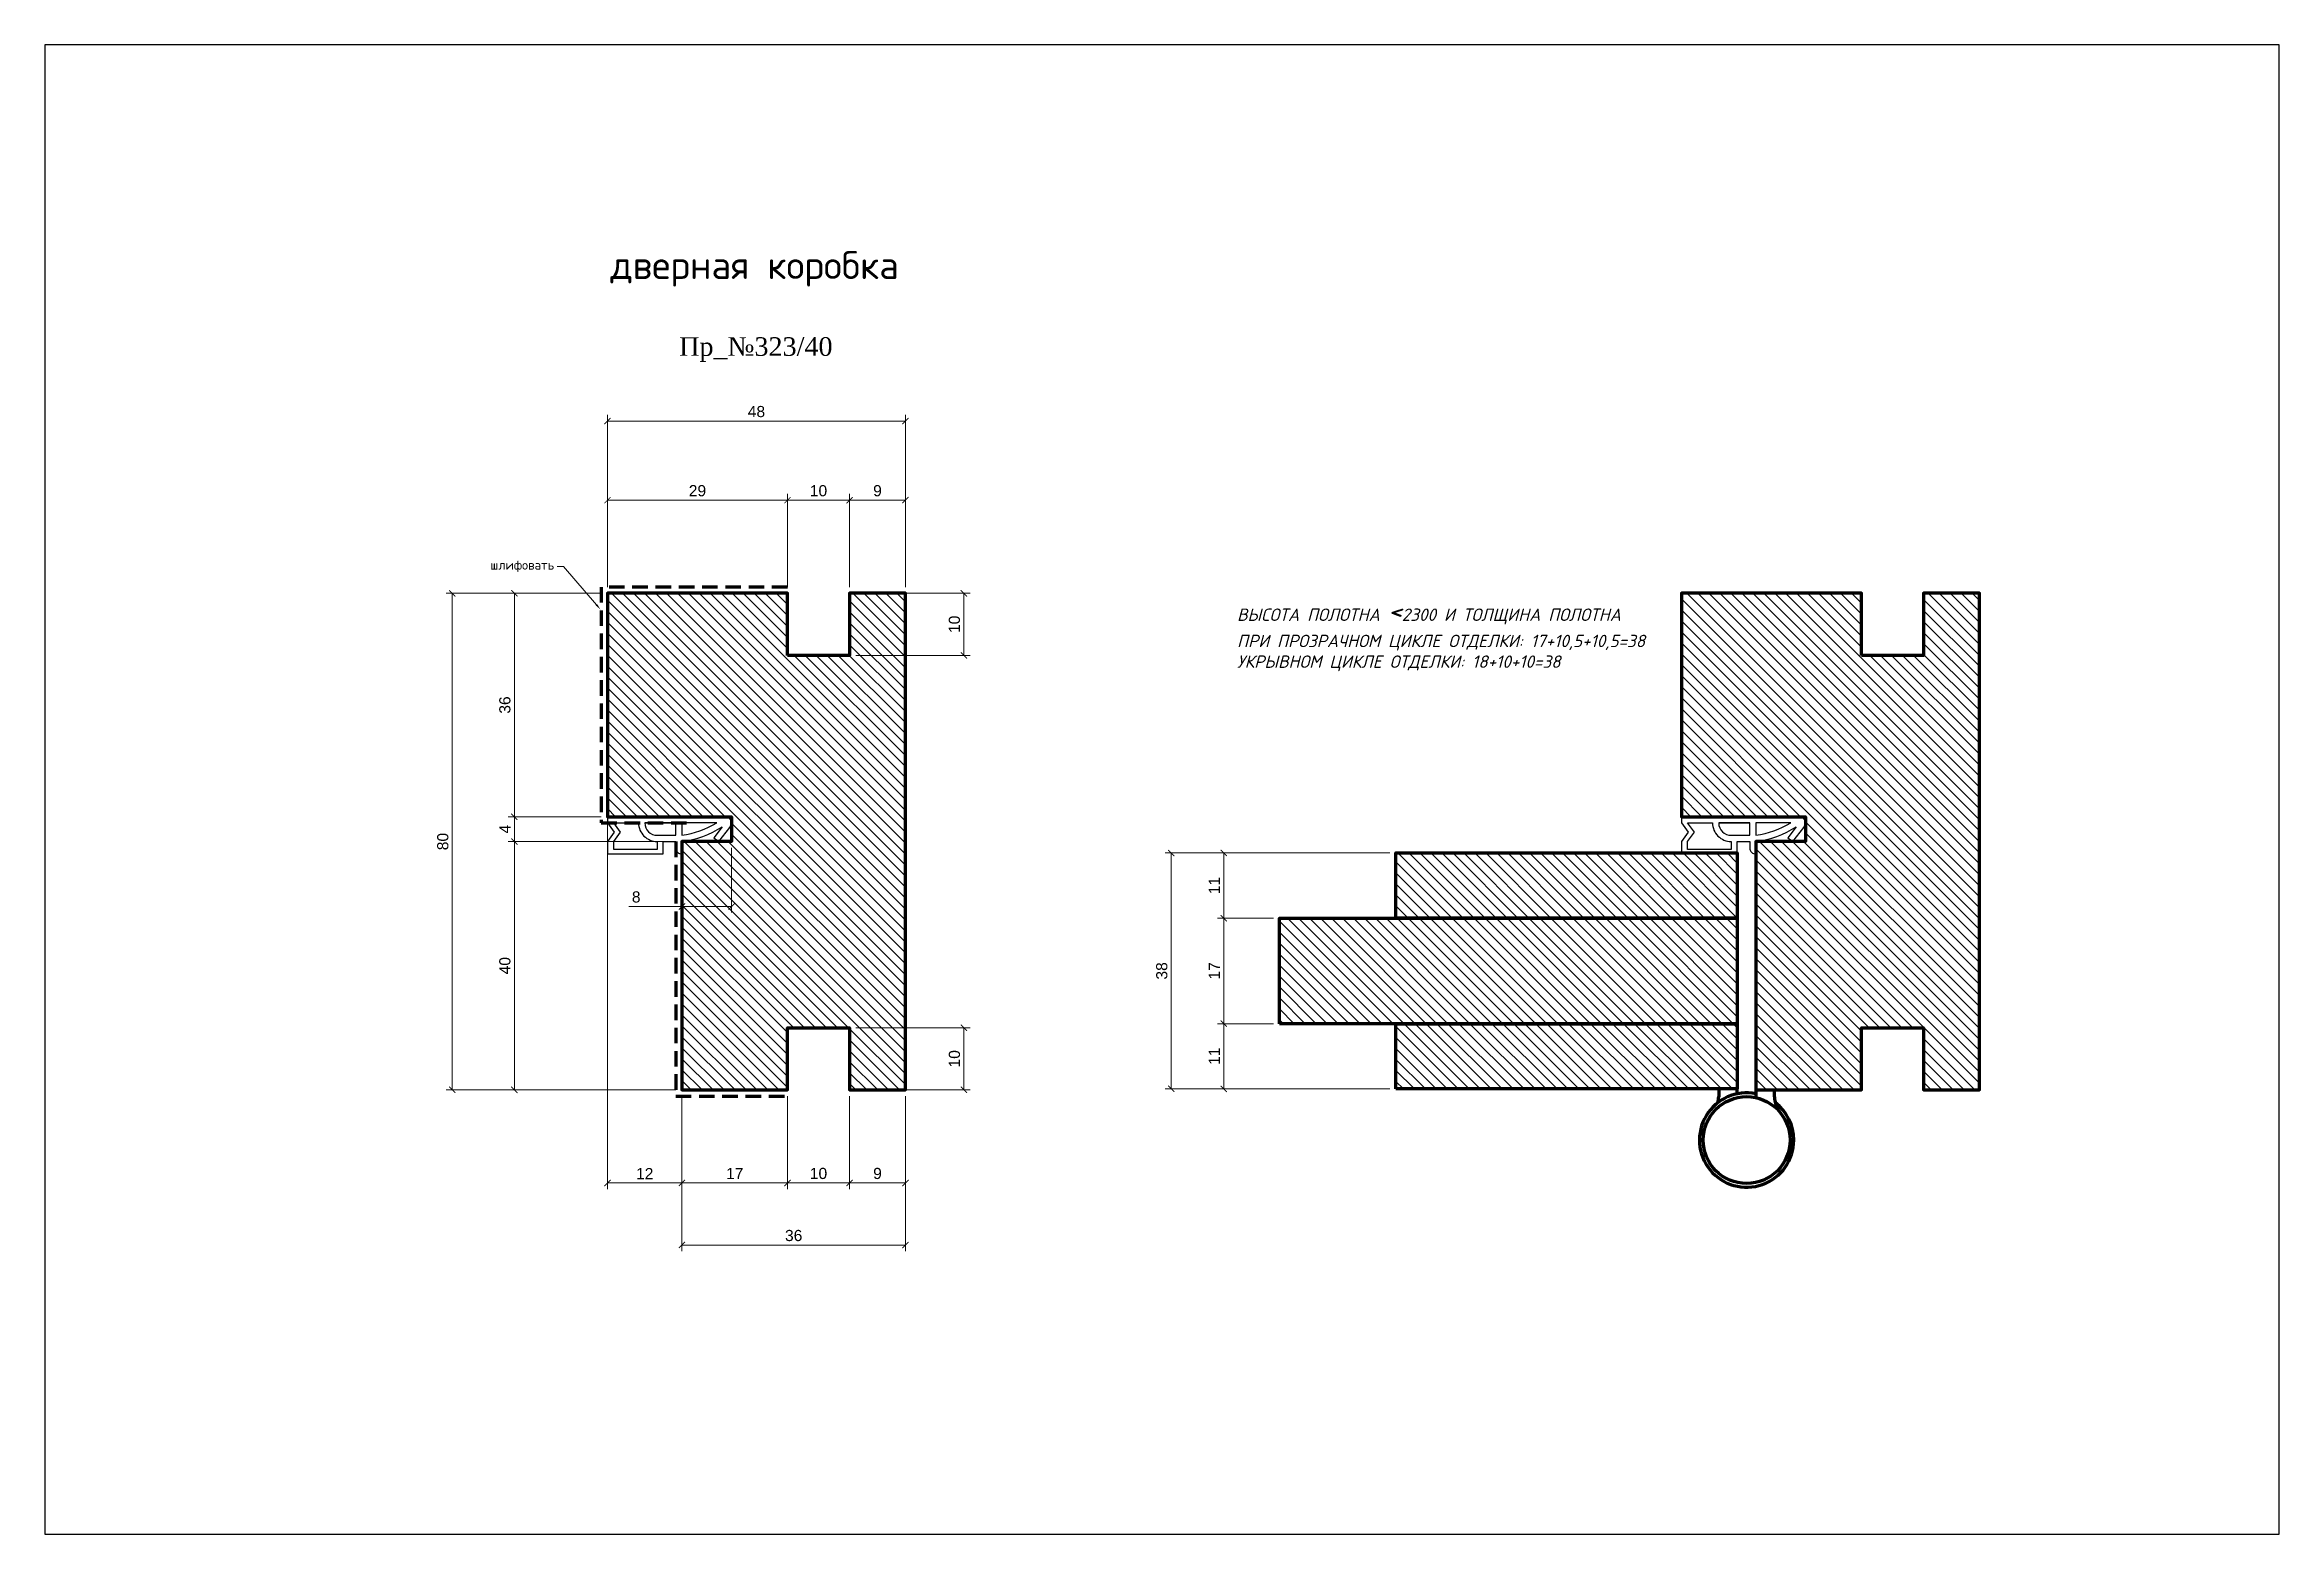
# Model space of a CAD drawing. Header units: millimetres. Extents: x 159 to 519, y -4145 to -3905.
import ezdxf
from ezdxf import colors
from ezdxf.entities.mleader import LeaderData, LeaderLine
from ezdxf.math import Vec2, Vec3

# ---------------------------------------------------------------- set-up
doc = ezdxf.new("R2010")
doc.units = ezdxf.units.MM
doc.linetypes.add('HIDDEN', pattern=[0.375, 0.25, -0.125])
doc.layers.add('Outside panel', color=7, linetype='Continuous', lineweight=18, true_color=0x7f5e57)
for name, color, linetype, lineweight in [('дб ФУРНИТУРА', 1, 'Continuous', 30), ('линия 50', 1, 'Continuous', 100), ('служебный слой РАЗМЕРЫ', 7, 'Continuous', 9)]:
    doc.layers.add(name, color=color, linetype=linetype, lineweight=lineweight)
doc.layers.add('размеры в модели', color=7, linetype='Continuous')
doc.styles.add('ELECT', font='times.ttf')
doc.styles.get("Standard").update_dxf_attribs({"font": 'arial.ttf'})
doc.styles.add('ЕСКД профили текст', font='isocpeur.ttf')
doc.styles.add('ЕСКД штамп_текст', font='isocpeur.ttf')
doc.dimstyles.new('M_1', dxfattribs={"dimtxt": 1.8, "dimasz": 1, "dimexe": 1, "dimexo": 1, "dimgap": 0.6, "dimtad": 1, "dimdec": 0, "dimdsep": 46, "dimtxsty": 'Standard', "dimblk": 'ARCHTICK', "dimcen": -5, "dimclrd": 7, "dimclre": 7, "dimclrt": 7, "dimadec": 0, "dimazin": 0, "dimtfac": 1, "dimtdec": 0, "dimtmove": 0, "dimatfit": 3, "dimfxl": 1, "dimtolj": 1, "dimtzin": 0, "dimlwd": 5, "dimlwe": 5, "dimarcsym": 0})
pattern_1 = [(135, (-310165.9075, 88331.6662), (-0.8838834765, -0.8838834765), [])]

# ---------------------------------------------------------------- blocks, each defined once
blk = doc.blocks.new('уплотнитель дверной')
at = {"layer": 'дб ФУРНИТУРА'}
for points in [[(11, -4), (11, -5.02, 0.414214), (12, -6.02), (12, -4, 0.106843), (18.5, -1.62), (17.13, -3.39), (17.92, -4), (19.7, -1.71, 0.668179), (19, 0), (0, 0), (0, -1), (1.08, -2.5), (0, -4), (0, -6), (9, -6), (9, -4), (11, -4)], [(1, -4), (2.08, -2.5), (1, -1), (5.01, -1, 0.414214), (8, -3.99), (8, -5.26), (1, -5.26), (1, -4)], [(17.6, -1), (12, -1), (12, -2.99, 0.097502), (17.6, -1, -2.100397)]]:
    blk.add_lwpolyline(points, format="xyb", dxfattribs=at)
blk.add_lwpolyline([(6.01, -1, 0.414214), (8, -2.99), (11, -2.99), (11, -1)], format="xyb", close=True, dxfattribs=at)
blk.add_lwpolyline([(6.01, -1), (11, -1)], dxfattribs=at)
blk = doc.blocks.new('_ArchTick')
at = {"color": 0, "linetype": 'ByBlock', "const_width": 0.15}
blk.add_lwpolyline([(-0.5, -0.5), (0.5, 0.5)], dxfattribs=at)
blk = doc.blocks.new('*D22')
at = {"layer": 'Defpoints', "color": 0, "ltscale": 1000, "transparency": 16777216}
for p in [(349.4, -4063.18), (358.4, -4063.18), (377.14, -4073.68)]:
    blk.add_point(p, dxfattribs=at)
at = {"layer": 'размеры в модели', "color": 7, "lineweight": 5, "ltscale": 1000, "transparency": 16777216}
for p, q in [((357.4, -4063.18), (348.4, -4063.18)), ((349.4, -4073.68), (349.4, -4063.18)), ((376.14, -4073.68), (348.4, -4073.68))]:
    blk.add_line(p, q, dxfattribs=at)
for p, rotation in [((349.4, -4063.18), 90), ((349.4, -4073.68), 270)]:
    blk.add_blockref('_ArchTick', p, dxfattribs=dict(at, rotation=rotation))
at = {"layer": 'размеры в модели', "color": 7, "ltscale": 1000, "transparency": 16777216, "insert": (347.89, -4068.43), "char_height": 1.8, "attachment_point": 5, "rotation": 90}
blk.add_mtext('\\A1;11', dxfattribs=at)
blk = doc.blocks.new('*D21')
at = {"layer": 'Defpoints', "color": 0, "ltscale": 1000, "transparency": 16777216}
for p in [(377.14, -4035.68), (349.4, -4046.18), (358.4, -4046.18)]:
    blk.add_point(p, dxfattribs=at)
at = {"layer": 'размеры в модели', "color": 7, "lineweight": 5, "ltscale": 1000, "transparency": 16777216}
for p, q in [((376.14, -4035.68), (348.4, -4035.68)), ((349.4, -4035.68), (349.4, -4046.18)), ((357.4, -4046.18), (348.4, -4046.18))]:
    blk.add_line(p, q, dxfattribs=at)
for p, rotation in [((349.4, -4035.68), 90), ((349.4, -4046.18), 270)]:
    blk.add_blockref('_ArchTick', p, dxfattribs=dict(at, rotation=rotation))
at = {"layer": 'размеры в модели', "color": 7, "ltscale": 1000, "transparency": 16777216, "insert": (347.89, -4040.93), "char_height": 1.8, "attachment_point": 5, "rotation": 90}
blk.add_mtext('\\A1;11', dxfattribs=at)
blk = doc.blocks.new('*D20')
at = {"layer": 'Defpoints', "color": 0, "ltscale": 1000, "transparency": 16777216}
for p in [(358.4, -4046.18), (349.4, -4063.18), (358.4, -4063.18)]:
    blk.add_point(p, dxfattribs=at)
at = {"layer": 'размеры в модели', "color": 7, "lineweight": 5, "ltscale": 1000, "transparency": 16777216}
for p, q in [((357.4, -4046.18), (348.4, -4046.18)), ((349.4, -4046.18), (349.4, -4063.18)), ((357.4, -4063.18), (348.4, -4063.18))]:
    blk.add_line(p, q, dxfattribs=at)
for p, rotation in [((349.4, -4046.18), 90), ((349.4, -4063.18), 270)]:
    blk.add_blockref('_ArchTick', p, dxfattribs=dict(at, rotation=rotation))
at = {"layer": 'размеры в модели', "color": 7, "ltscale": 1000, "transparency": 16777216, "insert": (347.89, -4054.68), "char_height": 1.8, "attachment_point": 5, "rotation": 90}
blk.add_mtext('\\A1;17', dxfattribs=at)
blk = doc.blocks.new('*D19')
at = {"layer": 'Defpoints', "color": 0, "ltscale": 1000, "transparency": 16777216}
for p in [(377.14, -4035.68), (340.95, -4073.68), (377.14, -4073.68)]:
    blk.add_point(p, dxfattribs=at)
at = {"layer": 'размеры в модели', "color": 7, "lineweight": 5, "ltscale": 1000, "transparency": 16777216}
for p, q in [((376.14, -4035.68), (339.95, -4035.68)), ((340.95, -4035.68), (340.95, -4073.68)), ((376.14, -4073.68), (339.95, -4073.68))]:
    blk.add_line(p, q, dxfattribs=at)
for p, rotation in [((340.95, -4035.68), 90), ((340.95, -4073.68), 270)]:
    blk.add_blockref('_ArchTick', p, dxfattribs=dict(at, rotation=rotation))
at = {"layer": 'размеры в модели', "color": 7, "ltscale": 1000, "transparency": 16777216, "insert": (339.43, -4054.68), "char_height": 1.8, "attachment_point": 5, "rotation": 90}
blk.add_mtext('\\A1;38', dxfattribs=at)
blk = doc.blocks.new('*D18')
at = {"layer": 'Defpoints', "color": 0, "ltscale": 1000, "transparency": 16777216}
for p in [(298.12, -3966.09), (250.12, -3993.84), (298.12, -3993.84)]:
    blk.add_point(p, dxfattribs=at)
at = {"layer": 'размеры в модели', "color": 7, "lineweight": 5, "ltscale": 1000, "transparency": 16777216}
for p, q in [((250.12, -3992.84), (250.12, -3965.09)), ((250.12, -3966.09), (298.12, -3966.09)), ((298.12, -3992.84), (298.12, -3965.09))]:
    blk.add_line(p, q, dxfattribs=at)
at = {"layer": 'размеры в модели', "color": 7, "lineweight": 5, "ltscale": 1000, "transparency": 16777216, "rotation": 180}
blk.add_blockref('_ArchTick', (250.12, -3966.09), dxfattribs=at)
at = {"layer": 'размеры в модели', "color": 7, "lineweight": 5, "ltscale": 1000, "transparency": 16777216}
blk.add_blockref('_ArchTick', (298.12, -3966.09), dxfattribs=at)
at = {"layer": 'размеры в модели', "color": 7, "ltscale": 1000, "transparency": 16777216, "insert": (274.12, -3964.57), "char_height": 1.8, "attachment_point": 5}
blk.add_mtext('\\A1;48', dxfattribs=at)
blk = doc.blocks.new('*D17')
at = {"layer": 'Defpoints', "color": 0, "ltscale": 1000, "transparency": 16777216}
for p in [(279.12, -4073.84), (289.12, -4073.84), (279.12, -4088.84)]:
    blk.add_point(p, dxfattribs=at)
at = {"layer": 'размеры в модели', "color": 7, "lineweight": 5, "ltscale": 1000, "transparency": 16777216}
for p, q in [((279.12, -4074.84), (279.12, -4089.84)), ((289.12, -4074.84), (289.12, -4089.84)), ((289.12, -4088.84), (279.12, -4088.84))]:
    blk.add_line(p, q, dxfattribs=at)
at = {"layer": 'размеры в модели', "color": 7, "lineweight": 5, "ltscale": 1000, "transparency": 16777216, "rotation": 180}
blk.add_blockref('_ArchTick', (279.12, -4088.84), dxfattribs=at)
at = {"layer": 'размеры в модели', "color": 7, "lineweight": 5, "ltscale": 1000, "transparency": 16777216}
blk.add_blockref('_ArchTick', (289.12, -4088.84), dxfattribs=at)
at = {"layer": 'размеры в модели', "color": 7, "ltscale": 1000, "transparency": 16777216, "insert": (284.12, -4087.32), "char_height": 1.8, "attachment_point": 5}
blk.add_mtext('\\A1;10', dxfattribs=at)
blk = doc.blocks.new('*D16')
at = {"layer": 'Defpoints', "color": 0, "ltscale": 1000, "transparency": 16777216}
for p in [(279.12, -3978.84), (279.12, -3993.84), (289.12, -3993.84)]:
    blk.add_point(p, dxfattribs=at)
at = {"layer": 'размеры в модели', "color": 7, "lineweight": 5, "ltscale": 1000, "transparency": 16777216}
for p, q in [((279.12, -3992.84), (279.12, -3977.84)), ((289.12, -3992.84), (289.12, -3977.84)), ((289.12, -3978.84), (279.12, -3978.84))]:
    blk.add_line(p, q, dxfattribs=at)
at = {"layer": 'размеры в модели', "color": 7, "lineweight": 5, "ltscale": 1000, "transparency": 16777216, "rotation": 180}
blk.add_blockref('_ArchTick', (279.12, -3978.84), dxfattribs=at)
at = {"layer": 'размеры в модели', "color": 7, "lineweight": 5, "ltscale": 1000, "transparency": 16777216}
blk.add_blockref('_ArchTick', (289.12, -3978.84), dxfattribs=at)
at = {"layer": 'размеры в модели', "color": 7, "ltscale": 1000, "transparency": 16777216, "insert": (284.12, -3977.32), "char_height": 1.8, "attachment_point": 5}
blk.add_mtext('\\A1;10', dxfattribs=at)
blk = doc.blocks.new('*D15')
at = {"layer": 'Defpoints', "color": 0, "ltscale": 1000, "transparency": 16777216}
for p in [(289.12, -4063.84), (289.12, -4073.84), (307.54, -4073.84)]:
    blk.add_point(p, dxfattribs=at)
at = {"layer": 'размеры в модели', "color": 7, "lineweight": 5, "ltscale": 1000, "transparency": 16777216}
for p, q in [((290.12, -4063.84), (308.54, -4063.84)), ((307.54, -4063.84), (307.54, -4073.84)), ((290.12, -4073.84), (308.54, -4073.84))]:
    blk.add_line(p, q, dxfattribs=at)
for p, rotation in [((307.54, -4063.84), 90), ((307.54, -4073.84), 270)]:
    blk.add_blockref('_ArchTick', p, dxfattribs=dict(at, rotation=rotation))
at = {"layer": 'размеры в модели', "color": 7, "ltscale": 1000, "transparency": 16777216, "insert": (306.02, -4068.84), "char_height": 1.8, "attachment_point": 5, "rotation": 90}
blk.add_mtext('\\A1;10', dxfattribs=at)
blk = doc.blocks.new('*D14')
at = {"layer": 'Defpoints', "color": 0, "ltscale": 1000, "transparency": 16777216}
for p in [(289.12, -3993.84), (289.12, -4003.84), (307.54, -4003.84)]:
    blk.add_point(p, dxfattribs=at)
at = {"layer": 'размеры в модели', "color": 7, "lineweight": 5, "ltscale": 1000, "transparency": 16777216}
for p, q in [((290.12, -3993.84), (308.54, -3993.84)), ((307.54, -3993.84), (307.54, -4003.84)), ((290.12, -4003.84), (308.54, -4003.84))]:
    blk.add_line(p, q, dxfattribs=at)
for p, rotation in [((307.54, -3993.84), 90), ((307.54, -4003.84), 270)]:
    blk.add_blockref('_ArchTick', p, dxfattribs=dict(at, rotation=rotation))
at = {"layer": 'размеры в модели', "color": 7, "ltscale": 1000, "transparency": 16777216, "insert": (306.02, -3998.84), "char_height": 1.8, "attachment_point": 5, "rotation": 90}
blk.add_mtext('\\A1;10', dxfattribs=at)
blk = doc.blocks.new('*D13')
at = {"layer": 'Defpoints', "color": 0, "ltscale": 1000, "transparency": 16777216}
for p in [(250.12, -3993.84), (225.12, -4073.84), (262.12, -4073.84)]:
    blk.add_point(p, dxfattribs=at)
at = {"layer": 'размеры в модели', "color": 7, "lineweight": 5, "ltscale": 1000, "transparency": 16777216}
for p, q in [((249.12, -3993.84), (224.12, -3993.84)), ((225.12, -3993.84), (225.12, -4073.84)), ((261.12, -4073.84), (224.12, -4073.84))]:
    blk.add_line(p, q, dxfattribs=at)
for p, rotation in [((225.12, -3993.84), 90), ((225.12, -4073.84), 270)]:
    blk.add_blockref('_ArchTick', p, dxfattribs=dict(at, rotation=rotation))
at = {"layer": 'размеры в модели', "color": 7, "ltscale": 1000, "transparency": 16777216, "insert": (223.6, -4033.84), "char_height": 1.8, "attachment_point": 5, "rotation": 90}
blk.add_mtext('\\A1;80', dxfattribs=at)
blk = doc.blocks.new('*D12')
at = {"layer": 'Defpoints', "color": 0, "ltscale": 1000, "transparency": 16777216}
for p in [(250.12, -3993.84), (235.12, -4029.84), (250.12, -4029.84)]:
    blk.add_point(p, dxfattribs=at)
at = {"layer": 'размеры в модели', "color": 7, "lineweight": 5, "ltscale": 1000, "transparency": 16777216}
for p, q in [((249.12, -3993.84), (234.12, -3993.84)), ((235.12, -3993.84), (235.12, -4029.84)), ((249.12, -4029.84), (234.12, -4029.84))]:
    blk.add_line(p, q, dxfattribs=at)
for p, rotation in [((235.12, -3993.84), 90), ((235.12, -4029.84), 270)]:
    blk.add_blockref('_ArchTick', p, dxfattribs=dict(at, rotation=rotation))
at = {"layer": 'размеры в модели', "color": 7, "ltscale": 1000, "transparency": 16777216, "insert": (233.6, -4011.84), "char_height": 1.8, "attachment_point": 5, "rotation": 90}
blk.add_mtext('\\A1;36', dxfattribs=at)
blk = doc.blocks.new('*D10')
at = {"layer": 'Defpoints', "color": 0, "ltscale": 1000, "transparency": 16777216}
for p in [(262.12, -4033.84), (235.12, -4073.84), (262.12, -4073.84)]:
    blk.add_point(p, dxfattribs=at)
at = {"layer": 'размеры в модели', "color": 7, "lineweight": 5, "ltscale": 1000, "transparency": 16777216}
for p, q in [((261.12, -4033.84), (234.12, -4033.84)), ((235.12, -4033.84), (235.12, -4073.84)), ((261.12, -4073.84), (234.12, -4073.84))]:
    blk.add_line(p, q, dxfattribs=at)
for p, rotation in [((235.12, -4033.84), 90), ((235.12, -4073.84), 270)]:
    blk.add_blockref('_ArchTick', p, dxfattribs=dict(at, rotation=rotation))
at = {"layer": 'размеры в модели', "color": 7, "ltscale": 1000, "transparency": 16777216, "insert": (233.6, -4053.84), "char_height": 1.8, "attachment_point": 5, "rotation": 90}
blk.add_mtext('\\A1;40', dxfattribs=at)
blk = doc.blocks.new('*D8')
at = {"layer": 'Defpoints', "color": 0, "ltscale": 1000, "transparency": 16777216}
for p in [(262.12, -4033.84), (270.12, -4033.84), (270.12, -4044.29)]:
    blk.add_point(p, dxfattribs=at)
at = {"layer": 'размеры в модели', "color": 7, "lineweight": 5, "ltscale": 1000, "transparency": 16777216}
for p, q in [((262.12, -4034.84), (262.12, -4045.29)), ((270.12, -4034.84), (270.12, -4045.29)), ((262.12, -4044.29), (253.56, -4044.29)), ((270.12, -4044.29), (262.12, -4044.29))]:
    blk.add_line(p, q, dxfattribs=at)
at = {"layer": 'размеры в модели', "color": 7, "lineweight": 5, "ltscale": 1000, "transparency": 16777216, "rotation": 180}
blk.add_blockref('_ArchTick', (262.12, -4044.29), dxfattribs=at)
at = {"layer": 'размеры в модели', "color": 7, "lineweight": 5, "ltscale": 1000, "transparency": 16777216}
blk.add_blockref('_ArchTick', (270.12, -4044.29), dxfattribs=at)
at = {"layer": 'размеры в модели', "color": 7, "ltscale": 1000, "transparency": 16777216, "insert": (254.75, -4042.77), "char_height": 1.8, "attachment_point": 5}
blk.add_mtext('\\A1;8', dxfattribs=at)
blk = doc.blocks.new('*D7')
at = {"layer": 'Defpoints', "color": 0, "ltscale": 1000, "transparency": 16777216}
for p in [(262.12, -4073.84), (298.12, -4073.84), (262.12, -4098.84)]:
    blk.add_point(p, dxfattribs=at)
at = {"layer": 'размеры в модели', "color": 7, "lineweight": 5, "ltscale": 1000, "transparency": 16777216}
for p, q in [((262.12, -4074.84), (262.12, -4099.84)), ((298.12, -4074.84), (298.12, -4099.84)), ((298.12, -4098.84), (262.12, -4098.84))]:
    blk.add_line(p, q, dxfattribs=at)
at = {"layer": 'размеры в модели', "color": 7, "lineweight": 5, "ltscale": 1000, "transparency": 16777216, "rotation": 180}
blk.add_blockref('_ArchTick', (262.12, -4098.84), dxfattribs=at)
at = {"layer": 'размеры в модели', "color": 7, "lineweight": 5, "ltscale": 1000, "transparency": 16777216}
blk.add_blockref('_ArchTick', (298.12, -4098.84), dxfattribs=at)
at = {"layer": 'размеры в модели', "color": 7, "ltscale": 1000, "transparency": 16777216, "insert": (280.12, -4097.32), "char_height": 1.8, "attachment_point": 5}
blk.add_mtext('\\A1;36', dxfattribs=at)
blk = doc.blocks.new('*D6')
at = {"layer": 'Defpoints', "color": 0, "ltscale": 1000, "transparency": 16777216}
for p in [(289.12, -3978.84), (289.12, -3993.84), (298.12, -3993.84)]:
    blk.add_point(p, dxfattribs=at)
at = {"layer": 'размеры в модели', "color": 7, "lineweight": 5, "ltscale": 1000, "transparency": 16777216}
for p, q in [((289.12, -3992.84), (289.12, -3977.84)), ((298.12, -3992.84), (298.12, -3977.84)), ((298.12, -3978.84), (289.12, -3978.84))]:
    blk.add_line(p, q, dxfattribs=at)
at = {"layer": 'размеры в модели', "color": 7, "lineweight": 5, "ltscale": 1000, "transparency": 16777216, "rotation": 180}
blk.add_blockref('_ArchTick', (289.12, -3978.84), dxfattribs=at)
at = {"layer": 'размеры в модели', "color": 7, "lineweight": 5, "ltscale": 1000, "transparency": 16777216}
blk.add_blockref('_ArchTick', (298.12, -3978.84), dxfattribs=at)
at = {"layer": 'размеры в модели', "color": 7, "ltscale": 1000, "transparency": 16777216, "insert": (293.62, -3977.32), "char_height": 1.8, "attachment_point": 5}
blk.add_mtext('\\A1;9', dxfattribs=at)
blk = doc.blocks.new('*D5')
at = {"layer": 'Defpoints', "color": 0, "ltscale": 1000, "transparency": 16777216}
for p in [(250.12, -3978.84), (250.12, -3993.84), (279.12, -3993.84)]:
    blk.add_point(p, dxfattribs=at)
at = {"layer": 'размеры в модели', "color": 7, "lineweight": 5, "ltscale": 1000, "transparency": 16777216}
for p, q in [((250.12, -3992.84), (250.12, -3977.84)), ((279.12, -3992.84), (279.12, -3977.84)), ((279.12, -3978.84), (250.12, -3978.84))]:
    blk.add_line(p, q, dxfattribs=at)
at = {"layer": 'размеры в модели', "color": 7, "lineweight": 5, "ltscale": 1000, "transparency": 16777216, "rotation": 180}
blk.add_blockref('_ArchTick', (250.12, -3978.84), dxfattribs=at)
at = {"layer": 'размеры в модели', "color": 7, "lineweight": 5, "ltscale": 1000, "transparency": 16777216}
blk.add_blockref('_ArchTick', (279.12, -3978.84), dxfattribs=at)
at = {"layer": 'размеры в модели', "color": 7, "ltscale": 1000, "transparency": 16777216, "insert": (264.62, -3977.32), "char_height": 1.8, "attachment_point": 5}
blk.add_mtext('\\A1;29', dxfattribs=at)
blk = doc.blocks.new('*D4')
at = {"layer": 'Defpoints', "color": 0, "ltscale": 1000, "transparency": 16777216}
for p in [(289.12, -4073.84), (298.12, -4073.84), (289.12, -4088.84)]:
    blk.add_point(p, dxfattribs=at)
at = {"layer": 'размеры в модели', "color": 7, "lineweight": 5, "ltscale": 1000, "transparency": 16777216}
for p, q in [((289.12, -4074.84), (289.12, -4089.84)), ((298.12, -4074.84), (298.12, -4089.84)), ((298.12, -4088.84), (289.12, -4088.84))]:
    blk.add_line(p, q, dxfattribs=at)
at = {"layer": 'размеры в модели', "color": 7, "lineweight": 5, "ltscale": 1000, "transparency": 16777216, "rotation": 180}
blk.add_blockref('_ArchTick', (289.12, -4088.84), dxfattribs=at)
at = {"layer": 'размеры в модели', "color": 7, "lineweight": 5, "ltscale": 1000, "transparency": 16777216}
blk.add_blockref('_ArchTick', (298.12, -4088.84), dxfattribs=at)
at = {"layer": 'размеры в модели', "color": 7, "ltscale": 1000, "transparency": 16777216, "insert": (293.62, -4087.32), "char_height": 1.8, "attachment_point": 5}
blk.add_mtext('\\A1;9', dxfattribs=at)
blk = doc.blocks.new('*D3')
at = {"layer": 'Defpoints', "color": 0, "ltscale": 1000, "transparency": 16777216}
for p in [(262.12, -4073.84), (279.12, -4073.84), (262.12, -4088.84)]:
    blk.add_point(p, dxfattribs=at)
at = {"layer": 'размеры в модели', "color": 7, "lineweight": 5, "ltscale": 1000, "transparency": 16777216}
for p, q in [((262.12, -4074.84), (262.12, -4089.84)), ((279.12, -4074.84), (279.12, -4089.84)), ((279.12, -4088.84), (262.12, -4088.84))]:
    blk.add_line(p, q, dxfattribs=at)
at = {"layer": 'размеры в модели', "color": 7, "lineweight": 5, "ltscale": 1000, "transparency": 16777216, "rotation": 180}
blk.add_blockref('_ArchTick', (262.12, -4088.84), dxfattribs=at)
at = {"layer": 'размеры в модели', "color": 7, "lineweight": 5, "ltscale": 1000, "transparency": 16777216}
blk.add_blockref('_ArchTick', (279.12, -4088.84), dxfattribs=at)
at = {"layer": 'размеры в модели', "color": 7, "ltscale": 1000, "transparency": 16777216, "insert": (270.62, -4087.33), "char_height": 1.8, "attachment_point": 5}
blk.add_mtext('\\A1;17', dxfattribs=at)

msp = doc.modelspace()

# ---------------------------------------------------------------- hatches: boundary and pattern name
at = {"layer": 'Outside panel', "ltscale": 1000}
h = msp.add_hatch(dxfattribs=at)
h.set_pattern_fill('ANSI31', color=256, scale=10, angle=90)
h.set_pattern_definition(pattern_1)
h.paths.add_polyline_path([(250.12, -3993.84), (279.12, -3993.84), (279.12, -4003.84), (288.12, -4003.84), (289.12, -4003.84), (289.12, -3993.84), (298.12, -3993.84), (298.12, -4073.84), (289.12, -4073.84), (289.12, -4063.84), (279.12, -4063.84), (279.12, -4073.84), (262.12, -4073.84), (262.12, -4033.84), (270.12, -4033.84), (270.12, -4029.84), (250.12, -4029.84)])
h = msp.add_hatch(dxfattribs=at)
h.set_pattern_fill('ANSI31', color=256, scale=10, angle=90)
h.set_pattern_definition(pattern_1)
h.paths.add_polyline_path([(423.14, -3993.84), (452.14, -3993.84), (452.14, -4003.84), (461.14, -4003.84), (462.14, -4003.84), (462.14, -3993.84), (471.14, -3993.84), (471.14, -4073.84), (462.14, -4073.84), (462.14, -4063.84), (452.14, -4063.84), (452.14, -4073.84), (435.14, -4073.84), (435.14, -4033.84), (443.14, -4033.84), (443.14, -4029.84), (423.14, -4029.84)])
h = msp.add_hatch(dxfattribs=at)
h.set_pattern_fill('ANSI31', color=256, scale=10, angle=90)
h.set_pattern_definition(pattern_1)
h.paths.add_polyline_path([(432.14, -4035.68), (377.14, -4035.68), (377.14, -4046.18), (432.14, -4046.18)])
h = msp.add_hatch(dxfattribs=at)
h.set_pattern_fill('ANSI31', color=256, scale=10, angle=90)
h.set_pattern_definition(pattern_1)
h.paths.add_polyline_path([(432.14, -4046.18), (358.4, -4046.18), (358.4, -4063.18), (432.14, -4063.18)])
h = msp.add_hatch(dxfattribs=at)
h.set_pattern_fill('ANSI31', color=256, scale=10, angle=90)
h.set_pattern_definition(pattern_1)
h.paths.add_polyline_path([(432.14, -4063.18), (377.14, -4063.18), (377.14, -4073.68), (432.14, -4073.68)])

# ---------------------------------------------------------------- linework, layer by layer
at = {"color": 6, "ltscale": 1000}
msp.add_lwpolyline([(159.46, -4145.45), (519.46, -4145.45), (519.46, -3905.45), (159.46, -3905.45)], close=True, dxfattribs=at)
at = {"layer": 'линия 50', "color": 7}
for p, q in [((429.14, -4073.68), (429.14, -4074.95)), ((432.14, -4074.48), (432.14, -4073.68)), ((435.14, -4073.68), (435.14, -4075.09)), ((438.14, -4074.95), (438.14, -4073.68))]:
    msp.add_line(p, q, dxfattribs=at)
at = {"layer": 'линия 50', "color": 1, "linetype": 'HIDDEN', "ltscale": 10, "true_color": 0xff0909}
for points in [[(279.12, -3992.84), (249.12, -3992.84), (249.12, -4030.84), (263.12, -4030.84)], [(261.12, -4033.84), (261.12, -4074.84), (279.12, -4074.84)]]:
    msp.add_lwpolyline(points, dxfattribs=at)
at = {"layer": 'линия 50', "color": 7}
for points in [[(279.12, -4003.84), (279.12, -3993.84), (250.12, -3993.84), (250.12, -3993.84), (250.12, -3993.84), (250.12, -4029.84), (270.12, -4029.84), (270.12, -4033.84), (262.12, -4033.84), (262.12, -4073.84), (279.12, -4073.84), (279.12, -4063.84), (289.12, -4063.84), (289.12, -4073.84), (289.12, -4073.84), (298.12, -4073.84), (298.12, -3993.84), (295.12, -3993.84), (295.12, -3993.84), (289.12, -3993.84), (289.12, -4003.84), (279.12, -4003.84)], [(452.14, -4003.84), (452.14, -3993.84), (423.14, -3993.84), (423.14, -3993.84), (423.14, -3993.84), (423.14, -4029.84), (443.14, -4029.84), (443.14, -4033.84), (435.14, -4033.84), (435.14, -4073.84), (452.14, -4073.84), (452.14, -4063.84), (462.14, -4063.84), (462.14, -4073.84), (462.14, -4073.84), (471.14, -4073.84), (471.14, -3993.84), (468.14, -3993.84), (468.14, -3993.84), (462.14, -3993.84), (462.14, -4003.84), (452.14, -4003.84)]]:
    msp.add_lwpolyline(points, dxfattribs=at)
for points in [[(377.14, -4046.18), (377.14, -4035.68), (432.14, -4035.68), (432.14, -4046.18)], [(358.4, -4063.18), (358.4, -4046.18), (432.14, -4046.18), (432.14, -4063.18)], [(377.14, -4073.68), (377.14, -4063.18), (432.14, -4063.18), (432.14, -4073.68)]]:
    msp.add_lwpolyline(points, close=True, dxfattribs=at)
msp.add_circle((433.64, -4081.93), 7, dxfattribs=at)
for centre, radius, start, end in [((433.64, -4081.93), 7.6, 78.6169, 0), ((425.14, -4074.95), 4, 346.3816, 0), ((442.14, -4074.95), 4, 180, 219.4006), ((433.64, -4081.93), 7.6, 0, 52.6341)]:
    msp.add_arc(centre, radius, start, end, dxfattribs=at)

# ---------------------------------------------------------------- block references
at = {"layer": 'дб ФУРНИТУРА'}
for p in [(250.12, -4029.84), (423.14, -4029.84)]:
    msp.add_blockref('уплотнитель дверной', p, dxfattribs=at)

# ---------------------------------------------------------------- texts
at = {"color": 7, "ltscale": 1000, "style": 'ELECT'}
msp.add_text('Пр_№323/40', height=3, dxfattribs=at).set_placement((261.67, -3955.58))
at = {"color": 7, "ltscale": 1000, "insert": (351.55, -3994.96), "char_height": 2, "attachment_point": 1, "style": 'ELECT'}
msp.add_mtext_dynamic_manual_height_columns('{\\fISOCPEUR|b0|i1|c204|p34;ВЫСОТА ПОЛОТНА \\H1.66667x;<\\H0.6x;2300 И ТОЛЩИНА ПОЛОТНА\\PПРИ ПРОЗРАЧНОМ ЦИКЛЕ ОТДЕЛКИ: 17+10,5+10,5=38\\PУКРЫВНОМ ЦИКЛЕ ОТДЕЛКИ: 18+10+10=38}', width=148.4837, gutter_width=15, heights=[0], dxfattribs=at)
at = {"layer": 'служебный слой РАЗМЕРЫ', "insert": (250.59, -3938.7), "char_height": 4.5, "attachment_point": 1, "style": 'ЕСКД штамп_текст'}
msp.add_mtext_dynamic_manual_height_columns('{\\fISOCPEUR|b1|i0|c204|p34;дверная коробка}', width=68.5328, gutter_width=15, heights=[0], dxfattribs=at)

# ---------------------------------------------------------------- dimensions: what is measured, and where the dimension line sits
at = {"layer": 'размеры в модели', "color": 5, "ltscale": 1000}
for base, p1, p2, picture, middle in [((298.12, -3966.09), (250.12, -3993.84), (298.12, -3993.84), '*D18', (274.12, -3964.57)), ((250.12, -3978.84), (279.12, -3993.84), (250.12, -3993.84), '*D5', (264.62, -3977.32)), ((279.12, -3978.84), (289.12, -3993.84), (279.12, -3993.84), '*D16', (284.12, -3977.32)), ((289.12, -3978.84), (298.12, -3993.84), (289.12, -3993.84), '*D6', (293.62, -3977.32)), ((262.12, -4098.84), (298.12, -4073.84), (262.12, -4073.84), '*D7', (280.12, -4097.32)), ((262.12, -4088.84), (279.12, -4073.84), (262.12, -4073.84), '*D3', (270.62, -4087.33)), ((279.12, -4088.84), (289.12, -4073.84), (279.12, -4073.84), '*D17', (284.12, -4087.32)), ((289.12, -4088.84), (298.12, -4073.84), (289.12, -4073.84), '*D4', (293.62, -4087.32))]:
    dim = msp.add_linear_dim(base=base, p1=p1, p2=p2, dimstyle='M_1', dxfattribs=at)
    dim.commit()
    dim.dimension.update_dxf_attribs({"geometry": picture, "text_midpoint": middle})
for base, p1, p2, picture, middle in [((225.12, -4073.84), (250.12, -3993.84), (262.12, -4073.84), '*D13', (223.6, -4033.84)), ((235.12, -4029.84), (250.12, -3993.84), (250.12, -4029.84), '*D12', (233.6, -4011.84)), ((307.54, -4003.84), (289.12, -3993.84), (289.12, -4003.84), '*D14', (306.02, -3998.84)), ((235.12, -4073.84), (262.12, -4033.84), (262.12, -4073.84), '*D10', (233.6, -4053.84)), ((340.95, -4073.68), (377.14, -4035.68), (377.14, -4073.68), '*D19', (339.43, -4054.68)), ((349.39624365, -4046.18134745), (377.14117116, -4035.68134745), (358.40294352, -4046.18134745), '*D21', (347.89256016, -4040.93134745)), ((349.4, -4063.18), (358.4, -4046.18), (358.4, -4063.18), '*D20', (347.89, -4054.68)), ((307.54, -4073.84), (289.12, -4063.84), (289.12, -4073.84), '*D15', (306.02, -4068.84)), ((349.39624365, -4063.18134745), (377.14117116, -4073.68134745), (358.40294352, -4063.18134745), '*D22', (347.89256016, -4068.43134745))]:
    dim = msp.add_linear_dim(base=base, p1=p1, p2=p2, angle=90, dimstyle='M_1', dxfattribs=at)
    dim.commit()
    dim.dimension.update_dxf_attribs({"geometry": picture, "text_midpoint": middle})
msp.add_linear_dim(base=(235.12, -4029.84), p1=(262.12, -4033.84), p2=(250.12, -4029.84), angle=90, dimstyle='M_1', dxfattribs=at).render()
msp.add_linear_dim(base=(262.12, -4088.84), p1=(250.12, -4029.84), p2=(262.12, -4073.84), dimstyle='M_1', dxfattribs=at).render()
dim = msp.add_linear_dim(base=(270.12, -4044.29), p1=(262.12, -4033.84), p2=(270.12, -4033.84), dimstyle='M_1', dxfattribs=at)
dim.commit()
dim.dimension.update_dxf_attribs({"geometry": '*D8', "text_midpoint": (254.75, -4044.29), "dimtype": 128})

# ---------------------------------------------------------------- leaders
at = {"layer": 'служебный слой РАЗМЕРЫ'}
ml = msp.add_multileader_mtext('Standard', dxfattribs=at)
ml.set_content('\\A1;шлифовать', color=256, style='ЕСКД профили текст')
ml.set_leader_properties(color=256, linetype='ByLayer', lineweight=-1)
ml.build(insert=Vec2(0, 0))
ml.multileader.update_dxf_attribs({"dogleg_length": 1, "arrow_head_size": 1})
ctx = ml.context
ctx.base_point, ctx.char_height, ctx.arrow_head_size, ctx.landing_gap_size, ctx.plane_origin = Vec3(230.83, -3989.5), 1.5, 1, 0.5, Vec3(273.07, -3961.62)
ctx.text_align_type = 2
notes = []
notes.append((ctx, [(0, (1, 1, 0), (243.03, -3989.5), (-1, 0), 1, [(0, [(249, -3996.45)], 0, [])])]))
ctx.mtext.insert, ctx.mtext.alignment, ctx.mtext.flow_direction = Vec3(241.53, -3988.53), 3, 5
for ctx, leaders in notes:
    for number, flags, end, landing, length, lines in leaders:
        leader = LeaderData()
        leader.index, (leader.has_last_leader_line, leader.has_dogleg_vector, leader.attachment_direction) = number, flags
        leader.last_leader_point, leader.dogleg_vector, leader.dogleg_length = Vec3(end), Vec3(landing), length
        for number, points, colour, breaks in lines:
            line = LeaderLine()
            line.index, line.vertices, line.color, line.breaks = number, Vec3.list(points), colors.encode_raw_color(colour), breaks
            leader.lines.append(line)
        ctx.leaders.append(leader)

doc.saveas('drawing.dxf')
